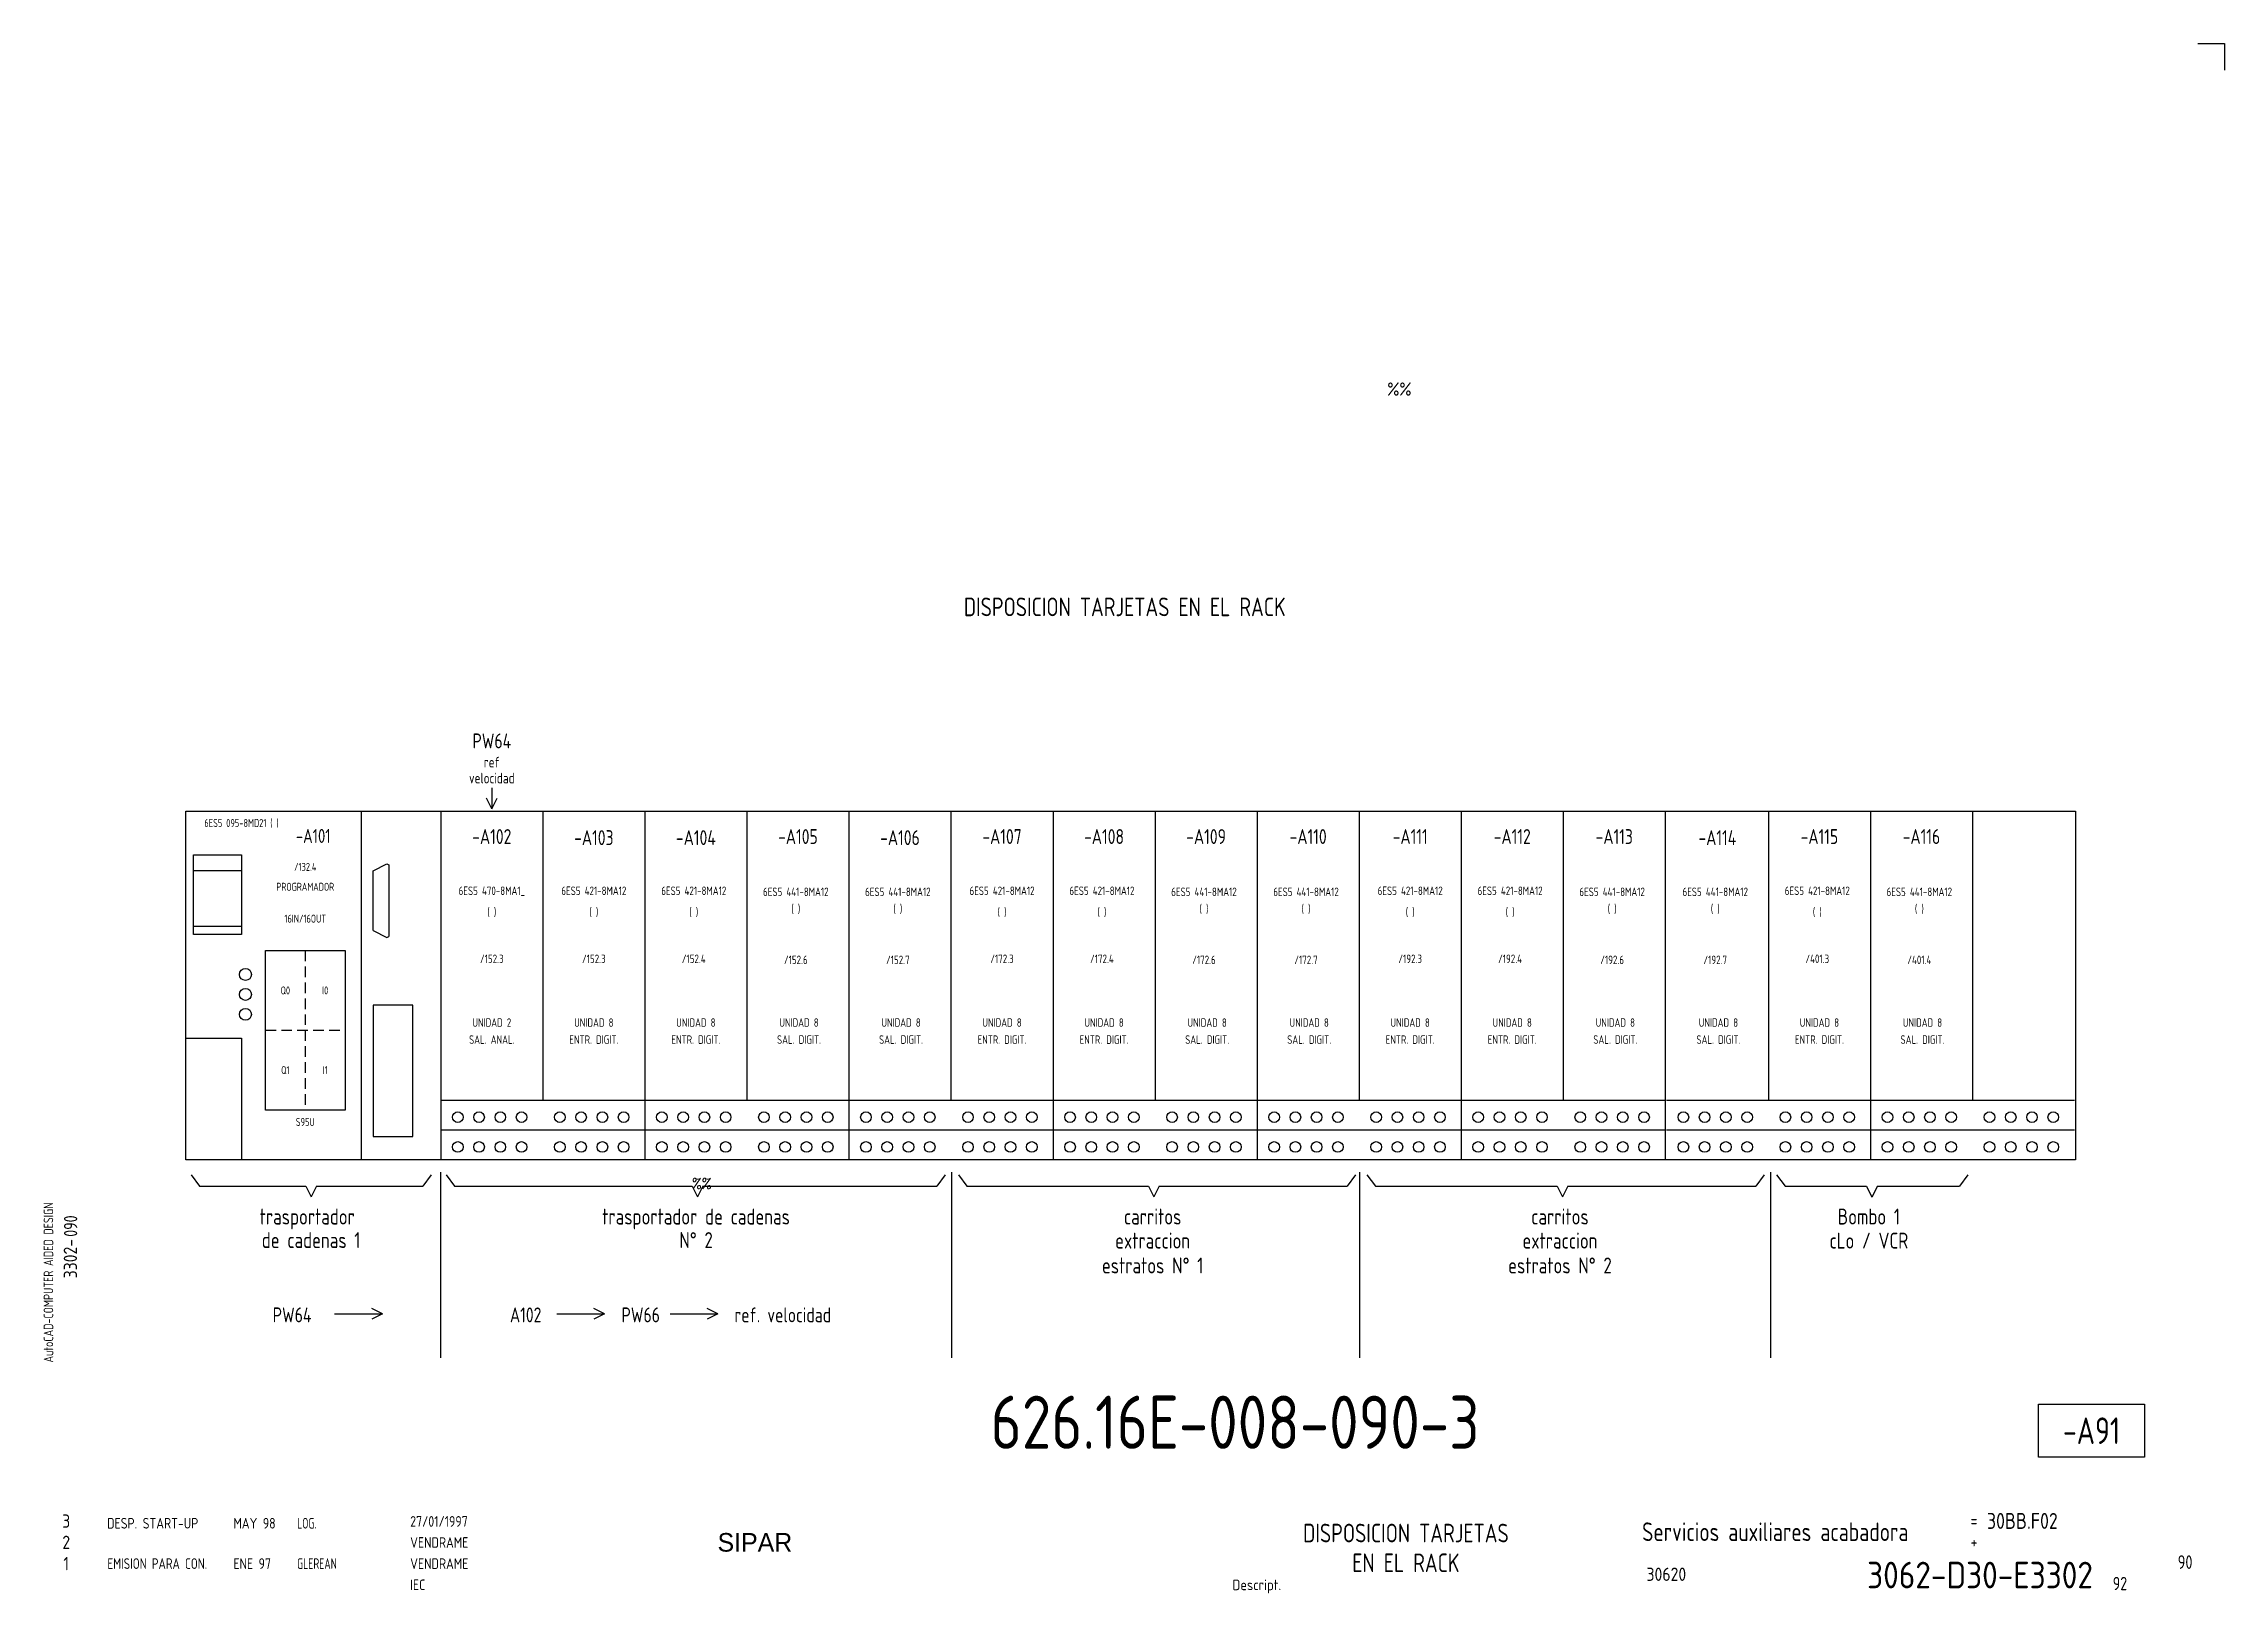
# Model space of a CAD drawing. Extents: x 10 to 420, y 5 to 297.
import ezdxf
from ezdxf.enums import TextEntityAlignment as Align

# ---------------------------------------------------------------- set-up
doc = ezdxf.new("R2010")
doc.units = 0
doc.header["$LTSCALE"] = 8
doc.header["$MEASUREMENT"] = 0
doc.linetypes.add('HIDDEN', pattern=[0.375, 0.25, -0.125])
doc.layers.get('0').update_dxf_attribs({"linetype": 'CONTINUOUS'})
doc.layers.add('CART', color=7, linetype='CONTINUOUS')
doc.styles.add('DIN', font='DIN', dxfattribs={"width": 0.85})
doc.styles.add('SIMPLEX', font='SIMPLEX', dxfattribs={"width": 0.9})
doc.styles.add('UNIV', font='UNIV')

# ---------------------------------------------------------------- blocks, each defined once
blk = doc.blocks.new('WB-FG100')
at = {"layer": 'CART', "color": 1}
for p, q in [((415, 297), (420, 297)), ((420, 297), (420, 292))]:
    blk.add_line(p, q, dxfattribs=at)
at = {"layer": 'CART', "color": 1, "style": 'DIN', "width": 0.8}
blk.add_text('AutoCAD-COMPUTER AIDED DESIGN', height=1.8, rotation=90, dxfattribs=at).set_placement((11.47, 48.84))
at = {"layer": 'CART', "color": 3, "style": 'DIN', "width": 0.8}
for s, p in [('=', (372.24, 17.91)), ('+', (372.24, 13.87))]:
    blk.add_text(s, height=2.5, dxfattribs=at).set_placement(p)
at = {"layer": 'CART', "color": 7, "style": 'DIN', "width": 0.9}
blk.add_attdef('FILE', text='', height=2.5, rotation=90, dxfattribs=at).set_placement((15.95, 68.38), align=Align.CENTER)
for tag, p in [('MOD-3', (13.92, 19)), ('MOD-2', (13.92, 15)), ('MOD-1', (13.92, 11)), ('NR.COMMESSA', (315, 9))]:
    blk.add_attdef(tag, text='', height=2.5, dxfattribs=at).set_placement(p, align=Align.MIDDLE)
at = {"layer": 'CART', "color": 7, "style": 'DIN'}
for tag, width, p in [('REV-3', 0.9, (21.66, 19)), ('DATA-3', 0.9, (45.37, 19)), ('NOME-3', 0.9, (57.37, 19)), ('REV-2', 0.9, (21.66, 15)), ('DATA-2', 0.9, (45.37, 15)), ('NOME-2', 0.9, (57.37, 15)), ('REV-1', 0.9, (21.66, 11)), ('DATA-1', 0.9, (45.37, 11)), ('NOME-1', 0.7, (57.37, 11))]:
    blk.add_attdef(tag, text='', height=2, dxfattribs=dict(at, width=width)).set_placement(p, align=Align.MIDDLE_LEFT)
at = {"layer": 'CART', "color": 7, "style": 'DIN', "width": 0.9}
for tag, p, height in [('DATA', (78.64, 17.94), 2), ('ESECUTORE', (78.64, 13.97), 2), ('CONTROLLORE', (78.64, 9.99), 2), ('SEGUE', (398.93, 5.65), 2.8), ('NORMA', (78.64, 6.01), 2)]:
    blk.add_attdef(tag, p, '', height=height, dxfattribs=at)
at = {"layer": 'CART', "color": 2, "style": 'DIN', "width": 0.9}
for tag, p in [('TITOLO-1/3', (266.5, 18.23)), ('TITOLO-1/2', (266.5, 15.73)), ('TITOLO-2/3', (266.5, 13.18)), ('TITOLO-2/2', (266.5, 10.68)), ('TITOLO-3/3', (266.5, 8.13))]:
    blk.add_attdef(tag, text='', height=3.5, dxfattribs=at).set_placement(p, align=Align.MIDDLE)
at = {"layer": 'CART', "color": 3, "style": 'DIN', "width": 0.9}
blk.add_attdef('ASSIEME', text='', height=3.5, dxfattribs=at).set_placement((334, 17), align=Align.MIDDLE)
at = {"layer": 'CART', "color": 3, "style": 'DIN', "width": 0.85}
for tag, p in [('=', (375.33, 16.63)), ('+', (375.33, 12.76))]:
    blk.add_attdef(tag, text='', height=3, dxfattribs=at).set_placement(p, align=Align.BOTTOM_LEFT)
at = {"layer": 'CART', "color": 3, "style": 'DIN', "width": 0.9}
blk.add_attdef('FOGLIO', text='', height=2.8, dxfattribs=at).set_placement((414.2, 9.56), align=Align.RIGHT)
at = {"layer": 'CART', "color": 2, "style": 'DIN', "width": 0.9}
blk.add_attdef('DISEGNO', text='', height=5, dxfattribs=at).set_placement((395.27, 6.35), align=Align.RIGHT)
at = {"layer": 'CART', "color": 1, "style": 'DIN', "width": 0.9}
blk.add_attdef('TIPOLOGIA', (233.37, 6), '', height=2, dxfattribs=at)
blk = doc.blocks.new('DESP')
at = {"linetype": 'Continuous', "style": 'DIN'}
for s, width, p in [('DESP. START-UP', 0.85, (21.62, 17.59)), ('MAY 98', 0.85, (45.38, 17.59)), ('LOG.', 0.7, (57.38, 17.59))]:
    blk.add_text(s, height=2, dxfattribs=dict(at, width=width)).set_placement(p)

msp = doc.modelspace()

# ---------------------------------------------------------------- linework, layer by layer
at = {"linetype": 'Continuous'}
for p, q in [((94, 157), (94, 153)), ((94, 153), (93, 155)), ((94, 153), (95, 155)), ((37.42, 84.17), (39, 82)), ((82.58, 84.17), (81, 82)), ((84.36, 84.67), (84.36, 49.72)), ((85.42, 84.17), (87, 82)), ((179.32, 84.17), (177.74, 82)), ((180.49, 84.67), (180.49, 49.72)), ((181.79, 84.17), (183.37, 82)), ((256.51, 84.17), (254.93, 82)), ((257.29, 84.67), (257.29, 49.72)), ((258.67, 84.17), (260.26, 82)), ((333.4, 84.17), (331.82, 82)), ((334.57, 84.67), (334.57, 49.72)), ((335.75, 84.17), (337.33, 82)), ((371.75, 84.17), (370.17, 82)), ((39, 82), (59, 82)), ((59, 82), (60, 80)), ((61, 82), (60, 80)), ((61, 82), (81, 82)), ((87, 82), (131.67, 82)), ((131.67, 82), (132.68, 79.99)), ((133.68, 82), (132.68, 79.99)), ((133.68, 82), (177.74, 82)), ((183.37, 82), (217.58, 82)), ((217.58, 82), (218.58, 79.99)), ((219.59, 82), (218.58, 79.99)), ((219.59, 82), (254.93, 82)), ((260.26, 82), (294.46, 82)), ((294.46, 82), (295.46, 79.99)), ((296.47, 82), (295.46, 79.99)), ((296.47, 82), (331.82, 82)), ((337.33, 82), (352.65, 82)), ((352.65, 82), (353.69, 79.92)), ((354.73, 82), (353.69, 79.92)), ((354.73, 82), (370.17, 82)), ((64.42, 58), (73.42, 58)), ((73.42, 58), (71.42, 59)), ((73.42, 58), (71.42, 57)), ((106.22, 58), (115.22, 58)), ((115.22, 58), (113.22, 59)), ((115.22, 58), (113.22, 57)), ((127.55, 58), (136.55, 58)), ((136.55, 58), (134.55, 59)), ((136.55, 58), (134.55, 57))]:
    msp.add_line(p, q, dxfattribs=at)
at = {"color": 3}
for p, q in [((36.4, 152.6), (392, 152.6)), ((36.4, 87), (36.4, 152.6)), ((392, 152.6), (392, 87)), ((392, 87), (36.4, 87))]:
    msp.add_line(p, q, dxfattribs=at)
for p, q in [((69.4, 152.6), (69.4, 87)), ((84.4, 152.6), (84.4, 87)), ((103.6, 152.6), (103.6, 98.2)), ((142, 152.6), (142, 98.2)), ((180.4, 152.6), (180.4, 98.2)), ((199.6, 152.6), (199.6, 87)), ((218.8, 152.6), (218.8, 98.2)), ((238, 152.6), (238, 87)), ((257.2, 152.6), (257.2, 98.2)), ((276.4, 152.6), (276.4, 87)), ((295.6, 152.6), (295.6, 98.2)), ((314.8, 152.6), (314.8, 87)), ((334.2, 152.6), (334.2, 98.2)), ((353.4, 152.6), (353.4, 87)), ((372.6, 152.6), (372.6, 98.2)), ((37.9, 144.35), (46.9, 144.35)), ((37.9, 129.35), (37.9, 144.35)), ((46.9, 144.35), (46.9, 129.35)), ((46.9, 141.35), (37.9, 141.35)), ((71.65, 141.35), (74.27, 142.66)), ((71.65, 130.1), (71.65, 141.35)), ((74.27, 142.66), (74.65, 142.48)), ((74.65, 142.48), (74.65, 128.98)), ((46.9, 130.85), (37.9, 130.85)), ((46.9, 129.35), (37.9, 129.35)), ((71.65, 130.1), (74.27, 128.79)), ((74.27, 128.79), (74.65, 128.98)), ((71.65, 116.1), (71.65, 91.35)), ((79.15, 116.1), (71.65, 116.1)), ((79.15, 91.35), (79.15, 116.1)), ((36.4, 109.85), (46.9, 109.85)), ((46.9, 109.85), (46.9, 87)), ((84.4, 98.2), (314.8, 98.2)), ((315, 98.2), (391.8, 98.2)), ((71.65, 91.35), (79.15, 91.35)), ((84.4, 92.6), (314.8, 92.6)), ((315, 92.6), (391.8, 92.6))]:
    msp.add_line(p, q)
at = {"color": 7}
for p, q in [((122.8, 152.6), (122.8, 87)), ((161.2, 152.6), (161.2, 87))]:
    msp.add_line(p, q, dxfattribs=at)
at = {"linetype": 'HIDDEN'}
for p, q in [((58.9, 126.35), (58.9, 96.35)), ((51.4, 111.35), (66.4, 111.35))]:
    msp.add_line(p, q, dxfattribs=at)
at = {"color": 2}
for p, q in [((385, 31), (385, 41)), ((385, 41), (405, 41)), ((405, 41), (405, 31)), ((405, 31), (385, 31))]:
    msp.add_line(p, q, dxfattribs=at)
msp.add_lwpolyline([(51.4, 126.35), (66.4, 126.35), (66.4, 96.35), (51.4, 96.35)], close=True)
for centre, radius in [((47.65, 121.85), 1.12), ((47.65, 118.1), 1.12), ((47.65, 114.35), 1.12), ((87.6, 95), 1), ((91.6, 95), 1), ((95.6, 95), 1), ((99.6, 95), 1), ((106.8, 95), 1), ((110.8, 95), 1), ((114.8, 95), 1), ((118.8, 95), 1), ((126, 95), 1), ((130, 95), 1), ((134, 95), 1), ((138, 95), 1), ((145.2, 95), 1), ((149.2, 95), 1), ((153.2, 95), 1), ((157.2, 95), 1), ((164.4, 95), 1), ((168.4, 95), 1), ((172.4, 95), 1), ((176.4, 95), 1), ((183.6, 95), 1), ((187.6, 95), 1), ((191.6, 95), 1), ((195.6, 95), 1), ((202.8, 95), 1), ((206.8, 95), 1), ((210.8, 95), 1), ((214.8, 95), 1), ((222, 95), 1), ((226, 95), 1), ((230, 95), 1), ((234, 95), 1), ((241.2, 95), 1), ((245.2, 95), 1), ((249.2, 95), 1), ((253.2, 95), 1), ((260.4, 95), 1), ((264.4, 95), 1), ((268.4, 95), 1), ((272.4, 95), 1), ((279.6, 95), 1), ((283.6, 95), 1), ((287.6, 95), 1), ((291.6, 95), 1), ((298.8, 95), 1), ((302.8, 95), 1), ((306.8, 95), 1), ((310.8, 95), 1), ((318.2, 95), 1), ((322.2, 95), 1), ((326.2, 95), 1), ((330.2, 95), 1), ((337.4, 95), 1), ((341.4, 95), 1), ((345.4, 95), 1), ((349.4, 95), 1), ((356.6, 95), 1), ((360.6, 95), 1), ((364.6, 95), 1), ((368.6, 95), 1), ((375.8, 95), 1), ((379.8, 95), 1), ((383.8, 95), 1), ((387.8, 95), 1), ((87.6, 89.4), 1), ((91.6, 89.4), 1), ((95.6, 89.4), 1), ((99.6, 89.4), 1), ((106.8, 89.4), 1), ((110.8, 89.4), 1), ((114.8, 89.4), 1), ((118.8, 89.4), 1), ((126, 89.4), 1), ((130, 89.4), 1), ((134, 89.4), 1), ((138, 89.4), 1), ((145.2, 89.4), 1), ((149.2, 89.4), 1), ((153.2, 89.4), 1), ((157.2, 89.4), 1), ((164.4, 89.4), 1), ((168.4, 89.4), 1), ((172.4, 89.4), 1), ((176.4, 89.4), 1), ((183.6, 89.4), 1), ((187.6, 89.4), 1), ((191.6, 89.4), 1), ((195.6, 89.4), 1), ((202.8, 89.4), 1), ((206.8, 89.4), 1), ((210.8, 89.4), 1), ((214.8, 89.4), 1), ((222, 89.4), 1), ((226, 89.4), 1), ((230, 89.4), 1), ((234, 89.4), 1), ((241.2, 89.4), 1), ((245.2, 89.4), 1), ((249.2, 89.4), 1), ((253.2, 89.4), 1), ((260.4, 89.4), 1), ((264.4, 89.4), 1), ((268.4, 89.4), 1), ((272.4, 89.4), 1), ((279.6, 89.4), 1), ((283.6, 89.4), 1), ((287.6, 89.4), 1), ((291.6, 89.4), 1), ((298.8, 89.4), 1), ((302.8, 89.4), 1), ((306.8, 89.4), 1), ((310.8, 89.4), 1), ((318.2, 89.4), 1), ((322.2, 89.4), 1), ((326.2, 89.4), 1), ((330.2, 89.4), 1), ((337.4, 89.4), 1), ((341.4, 89.4), 1), ((345.4, 89.4), 1), ((349.4, 89.4), 1), ((356.6, 89.4), 1), ((360.6, 89.4), 1), ((364.6, 89.4), 1), ((368.6, 89.4), 1), ((375.8, 89.4), 1), ((379.8, 89.4), 1), ((383.8, 89.4), 1), ((387.8, 89.4), 1)]:
    msp.add_circle(centre, radius)

# ---------------------------------------------------------------- block references
at = {"linetype": 'Continuous'}
msp.add_blockref('DESP', (0, 0), dxfattribs=at)
at = {"layer": 'CART'}
ref = msp.add_blockref('WB-FG100', (0, 0), dxfattribs=at)
ref.add_attrib('TIPOLOGIA', 'Descript.', (233.37, 6), dxfattribs={"color": 1, "height": 2, "style": 'DIN', "width": 0.9})
ref.add_attrib('ASSIEME', 'Servicios auxiliares acabadora', dxfattribs={"color": 3, "height": 3.5, "style": 'DIN', "width": 0.8}).set_placement((335.5, 17), align=Align.MIDDLE)
ref.add_attrib('=', '30BB.F02', dxfattribs={"color": 3, "height": 3, "style": 'DIN', "width": 0.85}).set_placement((375.33, 16.63), align=Align.BOTTOM_LEFT)
ref.add_attrib('NR.COMMESSA', '30620', dxfattribs={"color": 7, "height": 2.5, "style": 'DIN', "width": 0.9}).set_placement((315, 9), align=Align.MIDDLE)
ref.add_attrib('DISEGNO', '3062-D30-E3302', dxfattribs={"color": 2, "height": 5, "style": 'DIN', "width": 0.9}).set_placement((395.27, 6.35), align=Align.RIGHT)
ref.add_attrib('DATA', '27/01/1997', (78.64, 17.94), dxfattribs={"color": 7, "height": 2, "style": 'DIN', "width": 0.85})
ref.add_attrib('ESECUTORE', 'VENDRAME', (78.64, 13.97), dxfattribs={"color": 7, "height": 2, "style": 'DIN', "width": 0.85})
ref.add_attrib('CONTROLLORE', 'VENDRAME', (78.64, 9.99), dxfattribs={"color": 7, "height": 2, "style": 'DIN', "width": 0.85})
ref.add_attrib('NORMA', 'IEC', (78.64, 6.01), dxfattribs={"color": 7, "height": 2, "style": 'DIN', "width": 0.85})
ref.add_attrib('MOD-1', '1', dxfattribs={"color": 7, "height": 2.5, "style": 'DIN', "width": 0.9}).set_placement((13.92, 11), align=Align.MIDDLE)
ref.add_attrib('REV-1', 'EMISION PARA CON.', dxfattribs={"color": 7, "height": 2, "style": 'DIN', "width": 0.8}).set_placement((21.66, 11), align=Align.MIDDLE_LEFT)
ref.add_attrib('DATA-1', 'ENE 97', dxfattribs={"color": 7, "height": 2, "style": 'DIN', "width": 0.85}).set_placement((45.37, 11), align=Align.MIDDLE_LEFT)
ref.add_attrib('NOME-1', 'GLEREAN', dxfattribs={"color": 7, "height": 2, "style": 'DIN', "width": 0.7}).set_placement((57.37, 11), align=Align.MIDDLE_LEFT)
ref.add_attrib('MOD-2', '2', dxfattribs={"color": 7, "height": 2.5, "style": 'DIN', "width": 0.9}).set_placement((13.92, 15), align=Align.MIDDLE)
ref.add_attrib('MOD-3', '3', dxfattribs={"color": 7, "height": 2.5, "style": 'DIN', "width": 0.9}).set_placement((13.92, 19), align=Align.MIDDLE)
ref.add_attrib('FILE', '3302-', dxfattribs={"color": 7, "height": 2.5, "rotation": 90, "style": 'DIN', "width": 0.9}).set_placement((15.95, 68.38), align=Align.CENTER)

# ---------------------------------------------------------------- texts
at = {"style": 'DIN'}
for s, width, p in [('%%', 0.85, (262.5, 230.75)), ('92', 0.8, (399, 6))]:
    msp.add_text(s, height=2.5, dxfattribs=dict(at, width=width)).set_placement(p)
at = {"color": 3, "style": 'DIN', "width": 0.8}
msp.add_text('DISPOSICION TARJETAS EN EL RACK', height=3.5, dxfattribs=at).set_placement((213.1, 191.02), align=Align.MIDDLE)
for s, height, p in [('PW64', 2.8, (94, 164.4)), ('-A101', 2.625, (60.4, 146.6)), ('-A102', 2.8, (94, 146.4)), ('-A103', 2.8, (113.2, 146.2)), ('-A104', 2.8, (132.4, 146.2)), ('-A105', 2.8, (151.6, 146.4)), ('-A106', 2.8, (170.8, 146.2)), ('-A107', 2.8, (190, 146.4)), ('-A108', 2.8, (209.2, 146.4)), ('-A109', 2.8, (228.4, 146.4)), ('-A110', 2.8, (247.6, 146.4)), ('-A111', 2.8, (266.8, 146.4)), ('-A112', 2.8, (286, 146.4)), ('-A113', 2.8, (305.2, 146.4)), ('-A114', 2.8, (324.6, 146.2)), ('-A115', 2.8, (343.8, 146.4)), ('-A116', 2.8, (363, 146.4)), ('PW64', 2.8, (56.42, 56.4)), ('A102', 2.8, (100.37, 56.4)), ('PW66', 2.8, (122.02, 56.4)), ('ref. velocidad', 2.8, (148.75, 56.4)), ('DISPOSICION TARJETAS', 3.5, (266, 15)), ('EN EL RACK', 3.5, (266, 9.4))]:
    msp.add_text(s, height=height, dxfattribs=at).set_placement(p, align=Align.CENTER)
at = {"color": 1, "style": 'DIN', "width": 0.8}
for s, height, p in [('ref', 2, (94, 160.8)), ('velocidad', 2, (94, 157.8)), ('6ES5 095-8MD21 ( )', 1.5, (46.9, 149.6)), ('6ES5 470-8MA1_', 1.6, (94, 136.8)), ('6ES5 421-8MA12', 1.6, (113.2, 136.8)), ('6ES5 421-8MA12', 1.6, (132, 136.8)), ('6ES5 441-8MA12', 1.6, (151.2, 136.6)), ('6ES5 441-8MA12', 1.6, (170.4, 136.6)), ('6ES5 421-8MA12', 1.6, (190, 136.8)), ('6ES5 421-8MA12', 1.6, (208.8, 136.8)), ('6ES5 441-8MA12', 1.6, (228, 136.6)), ('6ES5 441-8MA12', 1.6, (247.2, 136.6)), ('6ES5 421-8MA12', 1.6, (266.8, 136.8)), ('6ES5 421-8MA12', 1.6, (285.6, 136.8)), ('6ES5 441-8MA12', 1.6, (304.8, 136.6)), ('6ES5 441-8MA12', 1.6, (324.2, 136.6)), ('6ES5 421-8MA12', 1.6, (343.4, 136.8)), ('6ES5 441-8MA12', 1.6, (362.6, 136.6)), ('( )', 1.6, (94, 132.8)), ('( )', 1.6, (113.2, 132.8)), ('( )', 1.6, (132, 132.8)), ('( )', 1.6, (151.2, 133.4)), ('( )', 1.6, (170.4, 133.4)), ('( )', 1.6, (190, 132.8)), ('( )', 1.6, (208.8, 132.8)), ('( )', 1.6, (228, 133.4)), ('( )', 1.6, (247.2, 133.4)), ('( )', 1.6, (266.8, 132.8)), ('( )', 1.6, (285.6, 132.8)), ('( )', 1.6, (304.8, 133.4)), ('( )', 1.6, (324.2, 133.4)), ('( )', 1.6, (343.4, 132.8)), ('( )', 1.6, (362.6, 133.4)), ('trasportador ', 3, (60, 74.8)), ('trasportador de cadenas', 3, (132.43, 74.8)), ('carritos', 3, (218.34, 74.8)), ('carritos', 3, (294.98, 74.8)), ('Bombo 1', 3, (353.11, 74.8)), ('de cadenas 1', 3, (60, 70.37)), ('N%%d 2', 3, (132.43, 70.37)), ('extraccion', 3, (218.34, 70.27)), ('extraccion', 3, (294.98, 70.27)), ('cLo / VCR', 3, (353.11, 70.27)), ('estratos N%%d 1', 3, (218.34, 65.6)), ('estratos N%%d 2', 3, (294.98, 65.6))]:
    msp.add_text(s, height=height, dxfattribs=at).set_placement(p, align=Align.CENTER)
at = {"color": 7, "style": 'DIN', "width": 0.8}
for s, height, p in [('/132.4', 1.5, (58.9, 141.35)), ('PROGRAMADOR', 1.5, (58.9, 137.6)), ('16IN/16OUT', 1.5, (58.9, 131.6)), ('/152.3', 1.6, (94, 124)), ('/152.3', 1.6, (113.2, 124)), ('/152.4', 1.6, (132, 124)), ('/152.6', 1.6, (151.2, 123.8)), ('/152.7', 1.6, (170.4, 123.8)), ('/172.3', 1.6, (190, 124)), ('/172.4', 1.6, (208.8, 124)), ('/172.6', 1.6, (228, 123.8)), ('/172.7', 1.6, (247.2, 123.8)), ('/192.3', 1.6, (266.8, 124)), ('/192.4', 1.6, (285.6, 124)), ('/192.6', 1.6, (304.8, 123.8)), ('/192.7', 1.6, (324.2, 123.8)), ('/401.3', 1.6, (343.4, 124)), ('/401.4', 1.6, (362.6, 123.8))]:
    msp.add_text(s, height=height, dxfattribs=at).set_placement(p, align=Align.CENTER)
at = {"style": 'DIN', "width": 0.8}
for s, p in [('Q0', (55.15, 118.85)), ('I0', (62.65, 118.85)), ('Q1', (55.15, 103.85)), ('I1', (62.65, 103.85))]:
    msp.add_text(s, height=1.5, dxfattribs=at).set_placement(p, align=Align.MIDDLE)
for s, height, p in [('UNIDAD 2', 1.6, (94, 112)), ('UNIDAD 8', 1.6, (113.2, 112)), ('UNIDAD 8', 1.6, (132.4, 112)), ('UNIDAD 8', 1.6, (151.8, 112)), ('UNIDAD 8', 1.6, (171, 112)), ('UNIDAD 8', 1.6, (190, 112)), ('UNIDAD 8', 1.6, (209.2, 112)), ('UNIDAD 8', 1.6, (228.6, 112)), ('UNIDAD 8', 1.6, (247.8, 112)), ('UNIDAD 8', 1.6, (266.8, 112)), ('UNIDAD 8', 1.6, (286, 112)), ('UNIDAD 8', 1.6, (305.4, 112)), ('UNIDAD 8', 1.6, (324.8, 112)), ('UNIDAD 8', 1.6, (343.8, 112)), ('UNIDAD 8', 1.6, (363.2, 112)), ('SAL. ANAL.', 1.6, (94, 108.8)), ('ENTR. DIGIT.', 1.6, (113.2, 108.8)), ('ENTR. DIGIT.', 1.6, (132.4, 108.8)), ('SAL. DIGIT.', 1.6, (151.8, 108.8)), ('SAL. DIGIT.', 1.6, (171, 108.8)), ('ENTR. DIGIT.', 1.6, (190, 108.8)), ('ENTR. DIGIT.', 1.6, (209.2, 108.8)), ('SAL. DIGIT.', 1.6, (228.6, 108.8)), ('SAL. DIGIT.', 1.6, (247.8, 108.8)), ('ENTR. DIGIT.', 1.6, (266.8, 108.8)), ('ENTR. DIGIT.', 1.6, (286, 108.8)), ('SAL. DIGIT.', 1.6, (305.4, 108.8)), ('SAL. DIGIT.', 1.6, (324.8, 108.8)), ('ENTR. DIGIT.', 1.6, (343.8, 108.8)), ('SAL. DIGIT.', 1.6, (363.2, 108.8)), ('S95U', 1.5, (58.9, 93.35))]:
    msp.add_text(s, height=height, dxfattribs=at).set_placement(p, align=Align.CENTER)
at = {"color": 7, "linetype": 'Continuous', "style": 'SIMPLEX', "width": 0.9}
msp.add_text('%%', height=2, dxfattribs=at).set_placement((133.5, 82.5), align=Align.MIDDLE)
at = {"style": 'DIN', "width": 0.8}
msp.add_text('090', height=2.5, rotation=90, dxfattribs=at).set_placement((16, 72.5))
at = {"color": 6, "style": 'DIN', "width": 0.8}
msp.add_text('-A91', height=5, dxfattribs=at).set_placement((395, 36), align=Align.MIDDLE)
at = {"color": 3, "style": 'DIN', "width": 0.8}
msp.add_text('90', height=2.56, dxfattribs=at).set_placement((414, 10), align=Align.RIGHT)
at = {"color": 2, "insert": (187.85, 42.6), "char_height": 10, "width": 111.0411, "attachment_point": 1, "style": 'DIN'}
msp.add_mtext('626.16E-008-090-3', dxfattribs=at)
at = {"layer": 'CART', "color": 2, "linetype": 'Continuous', "style": 'UNIV'}
msp.add_text('SIPAR', height=3.5, dxfattribs=at).set_placement((143.5, 13.25), align=Align.CENTER)

doc.saveas('drawing.dxf')
